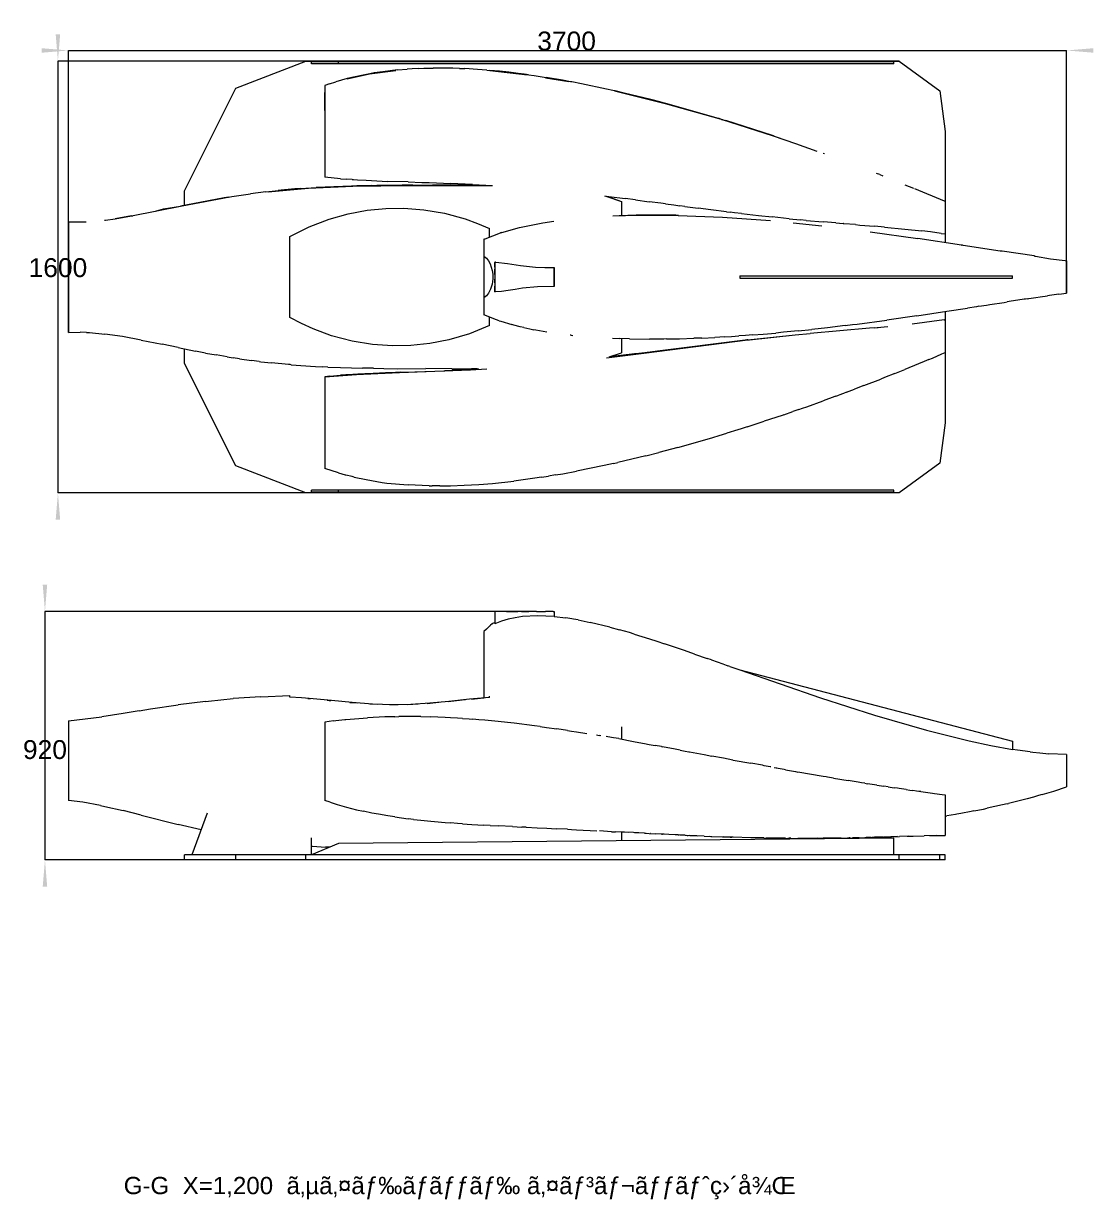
# Model space of a CAD drawing. Header units: millimetres. Extents: x 19 to 345, y 54 to 272.
# Drawn here: x 19.1 to 217.5, y 54 to 272 of the extents above; entities that cross this region are included whole.
import ezdxf
from ezdxf.enums import TextEntityAlignment as Align

# ---------------------------------------------------------------- set-up
doc = ezdxf.new("R2010")
doc.units = ezdxf.units.MM
doc.layers.get('0').update_dxf_attribs({"linetype": 'CONTINUOUS'})
for name, color, linetype in [('DimExtent061', 7, 'CONTINUOUS'), ('DimExtent062', 7, 'CONTINUOUS'), ('DimExtent063', 7, 'CONTINUOUS'), ('S06_Bodywork_Side', 7, 'CONTINUOUS'), ('S06_Bodywork_Tab', 7, 'CONTINUOUS'), ('S06_Bodywork_Top', 7, 'CONTINUOUS')]:
    doc.layers.add(name, color=color, linetype=linetype)
doc.styles.get("Standard").update_dxf_attribs({"font": 'arial.ttf'})
doc.dimstyles.get("Standard").update_dxf_attribs({"dimscale": 0, "dimtxt": 2.5, "dimasz": 2.5, "dimexe": 1.25, "dimexo": 0.625, "dimtad": 1, "dimtxsty": 'STANDARD', "dimcen": 2.5, "dimazin": 3, "dimtfac": 1, "dimtmove": 0, "dimatfit": 3})

# ---------------------------------------------------------------- blocks, each defined once
blk = doc.blocks.new('*DimExtent061')
at = {"color": 0}
for points in [[(22.5, 267.421), (22.5, 266.587), (27.5, 267.004)], [(217.5, 267.421), (217.5, 266.587), (212.5, 267.004)]]:
    blk.add_solid(points, dxfattribs=at)
at = {"layer": 'DimExtent061'}
for p, q in [((27.5, 214.755), (27.5, 267.004)), ((27.5, 267.004), (212.5, 267.004)), ((212.5, 222.04), (212.5, 267.004))]:
    blk.add_line(p, q, dxfattribs=at)
blk.add_text('3700', height=3.5, dxfattribs=at).set_placement((119.816, 267.004), align=Align.CENTER)
blk = doc.blocks.new('*DimExtent062')
at = {"color": 0}
for points in [[(25.0963, 270), (25.9296, 270), (25.513, 265)], [(25.0963, 180), (25.9296, 180), (25.513, 185)]]:
    blk.add_solid(points, dxfattribs=at)
at = {"layer": 'DimExtent062'}
for p, q in [((181.5, 265), (25.513, 265)), ((25.513, 265), (25.513, 185)), ((181.5, 185), (25.513, 185))]:
    blk.add_line(p, q, dxfattribs=at)
blk.add_text('1600', height=3.5, dxfattribs=at).set_placement((25.513, 225), align=Align.CENTER)
blk = doc.blocks.new('*DimExtent063')
at = {"color": 0}
for points in [[(22.6908, 168), (23.5241, 168), (23.1074, 163)], [(22.6908, 112), (23.5241, 112), (23.1074, 117)]]:
    blk.add_solid(points, dxfattribs=at)
at = {"layer": 'DimExtent063'}
for p, q in [((114.219, 163), (23.1074, 163)), ((23.1074, 163), (23.1074, 117)), ((190, 117), (23.1074, 117))]:
    blk.add_line(p, q, dxfattribs=at)
blk.add_text('920', height=3.5, dxfattribs=at).set_placement((23.1074, 135.663), align=Align.CENTER)

msp = doc.modelspace()

# ---------------------------------------------------------------- linework, layer by layer
at = {"layer": 'S06_Bodywork_Side'}
for p, q in [((106.5, 163), (106.5, 162.991)), ((106.839, 162.999), (106.5, 163)), ((106.5, 162.991), (106.5, 162.905)), ((106.5, 162.905), (106.5, 162.689)), ((106.5, 162.689), (106.5, 162.42)), ((106.5, 162.42), (106.5, 162.123)), ((106.5, 162.123), (106.5, 161.806)), ((106.5, 161.806), (106.5, 161.457)), ((106.5, 161.457), (106.5, 161.088)), ((108.42, 163), (106.839, 162.999)), ((108.991, 161.571), (107.722, 161.186)), ((108.534, 162.999), (108.42, 163)), ((108.663, 162.999), (108.534, 162.999)), ((108.663, 162.999), (109.554, 163)), ((110.3, 161.864), (108.991, 161.571)), ((109.554, 163), (110.753, 163)), ((111.644, 162.065), (110.3, 161.864)), ((111.449, 163), (110.753, 163)), ((111.449, 163), (112.799, 163)), ((114.407, 162.212), (111.644, 162.065)), ((114.219, 163), (112.799, 163)), ((114.219, 163), (115.091, 163)), ((117.5, 162.057), (114.407, 162.212)), ((115.091, 163), (115.894, 163)), ((117.323, 163), (115.894, 163)), ((117.323, 163), (117.5, 163)), ((117.5, 163), (117.5, 162.987)), ((117.5, 162.987), (117.5, 162.902)), ((117.5, 162.902), (117.5, 162.746)), ((117.5, 162.746), (117.5, 162.53)), ((117.5, 162.53), (117.5, 162.308)), ((117.5, 162.308), (117.5, 162.057)), ((117.5, 162.094), (119.702, 161.828)), ((120.816, 161.654), (119.702, 161.828)), ((121.115, 161.604), (120.816, 161.654)), ((121.937, 161.457), (121.115, 161.604)), ((121.937, 161.457), (124.197, 160.997)), ((104.981, 159.73), (104.5, 159.274)), ((104.5, 159.274), (104.5, 158.618)), ((104.98, 159.728), (105.168, 159.918)), ((105.36, 160.113), (104.981, 159.73)), ((105.73, 160.485), (105.36, 160.113)), ((105.368, 160.12), (105.641, 160.399)), ((105.641, 160.399), (105.685, 160.441)), ((106.002, 160.724), (105.73, 160.485)), ((105.766, 160.518), (105.86, 160.606)), ((105.86, 160.606), (105.982, 160.707)), ((106.13, 160.814), (106.002, 160.724)), ((106.011, 160.731), (106.02, 160.738)), ((106.02, 160.738), (106.114, 160.804)), ((106.114, 160.804), (106.128, 160.812)), ((106.138, 160.818), (106.13, 160.814)), ((106.138, 160.818), (106.5, 160.967)), ((107.722, 161.186), (106.5, 160.714)), ((106.5, 161.088), (106.5, 160.714)), ((127.822, 160.114), (124.197, 160.997)), ((127.822, 160.114), (129.648, 159.615)), ((131.481, 159.085), (129.648, 159.615)), ((104.5, 158.618), (104.5, 157.762)), ((104.5, 157.762), (104.5, 156.759)), ((132.323, 158.833), (131.481, 159.085)), ((132.323, 158.833), (135.159, 157.949)), ((135.159, 157.949), (136.557, 157.497)), ((136.557, 157.497), (137.956, 157.035)), ((140.754, 156.091), (137.956, 157.035)), ((104.5, 156.759), (104.5, 155.669)), ((104.5, 155.669), (104.5, 154.149)), ((141.685, 155.773), (140.754, 156.091)), ((143.551, 155.126), (141.685, 155.773)), ((143.551, 155.126), (145.883, 154.311)), ((104.5, 154.149), (104.5, 151.828)), ((146.667, 154.035), (145.883, 154.311)), ((146.667, 154.035), (147.74, 153.657)), ((147.74, 153.657), (148.756, 153.299)), ((148.756, 153.299), (149.731, 152.954)), ((150.063, 152.837), (149.731, 152.954)), ((150.063, 152.837), (151.919, 152.182)), ((104.5, 151.828), (104.5, 149.347)), ((151.919, 152.182), (202.5, 139)), ((151.919, 152.182), (166.879, 147.027)), ((104.5, 149.347), (104.5, 147.611)), ((52.896, 146.35), (47.78, 145.702)), ((52.896, 146.35), (53.398, 146.407)), ((53.398, 146.407), (58.014, 146.852)), ((63.155, 147.202), (58.014, 146.852)), ((63.155, 147.202), (68.5, 147.418)), ((68.5, 147.36), (68.5, 147.418)), ((68.5, 147.108), (68.5, 147.36)), ((70.639, 146.983), (68.5, 147.108)), ((72.836, 146.811), (70.639, 146.983)), ((71.826, 146.89), (72.074, 146.874)), ((72.074, 146.874), (72.324, 146.851)), ((76.25, 146.489), (72.836, 146.811)), ((75.407, 146.569), (75.795, 146.533)), ((75.795, 146.533), (76.137, 146.5)), ((80.085, 146.122), (76.25, 146.489)), ((79.61, 146.167), (81.01, 146.054)), ((83.851, 145.844), (80.085, 146.122)), ((93.991, 145.984), (96.108, 146.17)), ((97.984, 146.348), (94.439, 146.012)), ((97.877, 146.338), (101.014, 146.667)), ((101.803, 146.749), (97.984, 146.348)), ((101.014, 146.667), (101.096, 146.675)), ((105.5, 147.086), (101.803, 146.749)), ((102.191, 146.785), (103.281, 146.894)), ((103.281, 146.894), (104.5, 146.999)), ((104.5, 147.611), (104.5, 146.995)), ((105.5, 147.086), (105.5, 147.301)), ((166.879, 147.027), (176.927, 143.816)), ((37.578, 144.115), (33.678, 143.507)), ((40.595, 144.604), (37.578, 144.115)), ((40.595, 144.604), (42.671, 144.936)), ((42.671, 144.936), (47.78, 145.702)), ((83.321, 145.883), (84.844, 145.813)), ((87.565, 145.727), (83.851, 145.844)), ((86.969, 145.746), (88.59, 145.746)), ((90.95, 145.79), (87.565, 145.727)), ((90.304, 145.778), (92.328, 145.878)), ((94.439, 146.012), (90.95, 145.79)), ((27.5, 142.75), (33.678, 143.507)), ((27.5, 142.75), (27.5, 142.693)), ((27.5, 142.693), (27.5, 142.455)), ((27.5, 142.455), (27.5, 141.973)), ((27.5, 141.973), (27.5, 141.638)), ((76.579, 142.717), (75, 142.503)), ((75, 142.503), (75, 142.433)), ((75, 142.433), (75, 142.175)), ((75, 142.175), (75, 141.765)), ((75, 141.765), (75, 141.438)), ((76.579, 142.717), (77.035, 142.775)), ((77.035, 142.775), (78.723, 142.964)), ((78.723, 142.964), (78.899, 142.982)), ((78.899, 142.982), (82.924, 143.312)), ((86.133, 143.464), (82.924, 143.312)), ((86.561, 143.477), (86.133, 143.464)), ((87.947, 143.512), (86.561, 143.477)), ((87.947, 143.512), (88.699, 143.525)), ((91.766, 143.528), (88.699, 143.525)), ((92.505, 143.518), (91.766, 143.528)), ((92.789, 143.514), (92.505, 143.518)), ((92.789, 143.514), (94.599, 143.467)), ((97.291, 143.362), (94.599, 143.467)), ((98.265, 143.312), (97.291, 143.362)), ((99.583, 143.236), (98.265, 143.312)), ((100.519, 143.178), (99.583, 143.236)), ((100.519, 143.178), (101.748, 143.091)), ((101.748, 143.091), (102.429, 143.038)), ((103.533, 142.95), (102.429, 143.038)), ((104.658, 142.853), (103.533, 142.95)), ((105.87, 142.738), (104.658, 142.853)), ((106.503, 142.677), (105.87, 142.738)), ((109.468, 142.364), (106.503, 142.677)), ((110.068, 142.296), (109.468, 142.364)), ((113.856, 141.826), (110.068, 142.296)), ((114.903, 141.687), (113.856, 141.826)), ((176.927, 143.816), (186.537, 141.031)), ((27.5, 141.638), (27.5, 141.237)), ((27.5, 141.237), (27.5, 140.468)), ((27.5, 140.468), (27.5, 139.59)), ((27.5, 139.59), (27.5, 138.601)), ((75, 141.438), (75, 140.927)), ((75, 140.927), (75, 140.362)), ((75, 140.362), (75, 139.745)), ((75, 139.745), (75, 138.886)), ((114.903, 141.687), (116.077, 141.527)), ((116.077, 141.527), (118.012, 141.25)), ((119.993, 140.955), (118.012, 141.25)), ((119.993, 140.955), (120.735, 140.84)), ((120.735, 140.84), (121.646, 140.698)), ((121.646, 140.698), (123.597, 140.381)), ((125.376, 140.131), (125.831, 140.019)), ((126.193, 139.982), (125.831, 140.019)), ((128.156, 139.648), (127.139, 139.81)), ((128.523, 139.575), (128.156, 139.648)), ((129.476, 139.436), (128.523, 139.575)), ((130, 141.639), (130, 141.151)), ((130, 141.151), (130, 139.981)), ((130, 139.981), (130, 139.335)), ((186.537, 141.031), (194.438, 139.045)), ((27.5, 138.601), (27.5, 137.559)), ((27.5, 137.559), (27.5, 136.241)), ((75, 138.886), (75, 137.563)), ((75, 137.563), (75, 135.605)), ((129.476, 139.436), (132.251, 138.9)), ((132.251, 138.9), (133.235, 138.722)), ((133.235, 138.722), (134.262, 138.535)), ((134.262, 138.535), (135.146, 138.373)), ((135.146, 138.373), (136.218, 138.176)), ((137.423, 137.953), (136.218, 138.176)), ((137.423, 137.953), (137.572, 137.925)), ((139.917, 137.487), (137.572, 137.925)), ((140.874, 137.307), (139.917, 137.487)), ((194.438, 139.045), (198.456, 138.183)), ((198.456, 138.183), (202.5, 137.451)), ((202.5, 139), (202.5, 137.451)), ((203.428, 137.306), (202.5, 137.451)), ((27.5, 136.241), (27.5, 134.022)), ((75, 135.605), (75, 131.953)), ((140.874, 137.307), (141.787, 137.135)), ((141.787, 137.135), (142.473, 137.005)), ((142.473, 137.005), (142.613, 136.979)), ((142.613, 136.979), (145.296, 136.471)), ((145.296, 136.471), (146.734, 136.199)), ((148.883, 135.793), (146.734, 136.199)), ((150.624, 135.446), (148.883, 135.793)), ((150.624, 135.446), (150.721, 135.447)), ((150.721, 135.447), (153.96, 134.864)), ((205.767, 136.984), (203.428, 137.306)), ((205.767, 136.984), (206.257, 136.926)), ((206.257, 136.926), (207.546, 136.787)), ((207.546, 136.787), (209.21, 136.644)), ((212.5, 136.5), (209.21, 136.644)), ((212.5, 136.5), (212.5, 136.445)), ((212.5, 136.445), (212.5, 136.253)), ((212.5, 136.253), (212.5, 135.97)), ((212.5, 135.97), (212.5, 135.619)), ((212.5, 135.619), (212.5, 135.193)), ((212.5, 135.193), (212.5, 134.716)), ((27.5, 134.022), (27.5, 132.444)), ((153.96, 134.864), (153.98, 134.883)), ((156.131, 134.506), (153.98, 134.883)), ((156.447, 134.426), (156.131, 134.506)), ((157.559, 134.214), (156.447, 134.426)), ((157.694, 134.191), (157.559, 134.214)), ((158.658, 133.978), (158.276, 134.047)), ((158.789, 133.954), (158.658, 133.978)), ((159.047, 133.907), (158.789, 133.954)), ((160.137, 133.71), (159.047, 133.907)), ((160.407, 133.662), (160.137, 133.71)), ((160.407, 133.662), (162.228, 133.337)), ((162.228, 133.337), (162.708, 133.252)), ((167.367, 132.443), (162.708, 133.252)), ((212.5, 134.716), (212.5, 134.211)), ((212.5, 134.211), (212.5, 132.752)), ((27.5, 132.444), (27.5, 131.588)), ((27.5, 131.588), (27.5, 130.633)), ((75, 131.953), (75, 130.92)), ((75, 130.92), (75, 130.177)), ((167.927, 132.348), (167.367, 132.443)), ((168.216, 132.299), (167.927, 132.348)), ((169.3, 132.116), (168.216, 132.299)), ((169.3, 132.116), (172.021, 131.667)), ((173.899, 131.364), (172.021, 131.667)), ((174.469, 131.273), (173.899, 131.364)), ((175.113, 131.171), (174.469, 131.273)), ((175.113, 131.171), (175.633, 131.089)), ((177.318, 130.827), (175.633, 131.089)), ((177.318, 130.827), (178.611, 130.629)), ((212.5, 132.752), (212.5, 132.079)), ((212.5, 132.079), (212.5, 131.58)), ((212.5, 131.58), (212.5, 131.195)), ((212.5, 131.195), (212.5, 130.893)), ((212.5, 130.893), (212.5, 130.682)), ((27.5, 130.633), (27.5, 129.879)), ((27.5, 129.879), (27.5, 129.279)), ((27.5, 129.279), (27.5, 128.829)), ((27.5, 128.829), (27.5, 128.422)), ((75, 130.177), (75, 129.664)), ((75, 129.664), (75, 129.131)), ((75, 129.131), (75, 128.749)), ((75, 128.749), (75, 128.474)), ((179.406, 130.508), (178.611, 130.629)), ((179.406, 130.508), (180.517, 130.34)), ((181.143, 130.248), (180.517, 130.34)), ((181.479, 130.199), (181.143, 130.248)), ((182.76, 130.011), (181.479, 130.199)), ((182.76, 130.011), (183.442, 129.913)), ((183.442, 129.913), (183.99, 129.834)), ((184.699, 129.733), (183.99, 129.834)), ((185.135, 129.67), (184.699, 129.733)), ((185.476, 129.622), (185.135, 129.67)), ((185.476, 129.622), (187.65, 129.32)), ((187.65, 129.32), (188.049, 129.265)), ((188.049, 129.265), (189.424, 129.078)), ((189.424, 129.078), (190, 129)), ((190, 129), (190, 128.979)), ((190, 128.979), (190, 128.851)), ((190, 128.851), (190, 128.596)), ((206.393, 128.621), (205.214, 128.299)), ((207.291, 128.875), (206.393, 128.621)), ((208.002, 129.082), (207.291, 128.875)), ((208.002, 129.082), (210.14, 129.731)), ((210.14, 129.731), (212.5, 130.5)), ((212.5, 130.682), (212.5, 130.557)), ((212.5, 130.557), (212.5, 130.5)), ((27.5, 128.422), (27.5, 128.108)), ((27.5, 128.108), (27.5, 128)), ((30.143, 127.649), (27.5, 128)), ((33.412, 127.045), (30.143, 127.649)), ((33.412, 127.045), (34.198, 126.879)), ((34.198, 126.879), (37.578, 126.1)), ((75, 128.474), (75, 128.239)), ((75, 128.239), (75, 128.083)), ((75, 128.083), (75, 128.007)), ((75, 128.007), (75, 127.998)), ((75.984, 127.659), (75, 127.998)), ((75.984, 127.659), (77.265, 127.246)), ((77.265, 127.246), (79.034, 126.739)), ((79.034, 126.739), (80.896, 126.262)), ((190, 128.596), (190, 128.258)), ((190, 128.258), (190, 127.838)), ((190, 127.838), (190, 127.363)), ((190, 127.363), (190, 126.855)), ((190, 126.855), (190, 126.15)), ((197.095, 126.379), (197.781, 126.522)), ((200.604, 127.147), (197.781, 126.522)), ((201.508, 127.36), (200.604, 127.147)), ((201.508, 127.36), (201.723, 127.411)), ((205.214, 128.299), (201.723, 127.411)), ((40.971, 125.254), (37.578, 126.1)), ((40.971, 125.254), (47.78, 123.533)), ((53.173, 125.613), (50.332, 117.9)), ((80.896, 126.262), (82.191, 125.966)), ((83.738, 125.646), (82.191, 125.966)), ((84.953, 125.421), (83.738, 125.646)), ((86.673, 125.126), (84.953, 125.421)), ((87.963, 124.93), (86.673, 125.126)), ((87.963, 124.93), (90.421, 124.599)), ((91.46, 124.473), (90.421, 124.599)), ((91.46, 124.473), (92.776, 124.324)), ((92.776, 124.324), (94.619, 124.142)), ((190, 126.15), (190, 124.864)), ((190, 125.079), (190.316, 125.129)), ((190, 124.864), (190, 123.874)), ((191.933, 125.401), (190.316, 125.129)), ((192.166, 125.442), (191.933, 125.401)), ((192.932, 125.577), (192.166, 125.442)), ((194.835, 125.931), (192.932, 125.577)), ((195.342, 126.027), (194.835, 125.931)), ((195.342, 126.027), (197.095, 126.379)), ((52.042, 122.542), (47.78, 123.533)), ((94.619, 124.142), (95.348, 124.073)), ((95.348, 124.073), (97.29, 123.908)), ((97.29, 123.908), (98.265, 123.832)), ((99.582, 123.734), (98.265, 123.832)), ((100.533, 123.665), (99.582, 123.734)), ((100.533, 123.665), (102.247, 123.554)), ((102.247, 123.554), (104.504, 123.417)), ((105.63, 123.352), (104.504, 123.417)), ((105.63, 123.352), (107.123, 123.273)), ((109.761, 123.134), (107.123, 123.273)), ((109.761, 123.134), (111.53, 123.046)), ((112.311, 123.008), (111.53, 123.046)), ((112.311, 123.008), (114.39, 122.906)), ((114.39, 122.906), (116.177, 122.821)), ((116.177, 122.821), (117.911, 122.735)), ((120.009, 122.633), (117.911, 122.735)), ((120.009, 122.633), (120.735, 122.598)), ((120.735, 122.598), (121.646, 122.553)), ((121.646, 122.553), (125.447, 122.361)), ((128.15, 122.19), (125.915, 122.336)), ((128.15, 122.19), (128.873, 122.185)), ((132.25, 122.01), (128.873, 122.185)), ((130, 122.126), (130, 122.033)), ((131.337, 122.057), (130, 122.126)), ((190, 123.874), (190, 123.037)), ((190, 123.037), (190, 122.472)), ((190, 122.472), (190, 122.037)), ((72.5, 117.9), (72.5, 121.068)), ((77.5, 120), (72.5, 117.9)), ((180.5, 121), (77.5, 120)), ((130, 122.033), (130, 121.486)), ((130, 121.486), (130, 120.949)), ((130, 120.949), (130, 120.51)), ((133.234, 121.959), (132.25, 122.01)), ((134.271, 121.905), (132.413, 122.001)), ((134.262, 121.906), (133.234, 121.959)), ((134.262, 121.906), (135.146, 121.86)), ((134.271, 121.905), (134.57, 121.89)), ((135.146, 121.86), (136.218, 121.806)), ((135.313, 121.852), (135.305, 121.852)), ((135.358, 121.849), (135.313, 121.852)), ((137.423, 121.758), (136.218, 121.806)), ((137.571, 121.737), (136.248, 121.804)), ((137.423, 121.758), (137.572, 121.737)), ((139.917, 121.622), (137.572, 121.737)), ((137.701, 121.731), (137.689, 121.731)), ((137.909, 121.721), (137.701, 121.731)), ((140.874, 121.576), (139.917, 121.622)), ((140.092, 121.613), (140.024, 121.617)), ((140.529, 121.592), (140.092, 121.613)), ((140.529, 121.592), (140.697, 121.584)), ((141.787, 121.533), (140.874, 121.576)), ((141.787, 121.533), (142.613, 121.495)), ((142.017, 121.522), (142.176, 121.515)), ((142.176, 121.515), (142.357, 121.506)), ((145.296, 121.377), (142.613, 121.495)), ((142.739, 121.489), (143.395, 121.459)), ((143.395, 121.459), (144.082, 121.43)), ((145.296, 121.377), (146.733, 121.318)), ((146.262, 121.337), (146.539, 121.326)), ((146.539, 121.326), (148.709, 121.242)), ((146.733, 121.318), (148.883, 121.236)), ((148.709, 121.242), (150.147, 121.192)), ((150.628, 121.176), (148.883, 121.236)), ((150.147, 121.192), (150.531, 121.179)), ((150.721, 121.173), (150.628, 121.176)), ((153.954, 121.046), (150.721, 121.173)), ((156.096, 121.03), (153.954, 121.046)), ((156.409, 121.024), (156.096, 121.03)), ((156.409, 121.024), (156.63, 121.019)), ((156.63, 121.019), (156.838, 121.016)), ((157.018, 121.012), (156.838, 121.016)), ((157.246, 121.008), (157.018, 121.012)), ((157.391, 121.006), (157.246, 121.008)), ((157.497, 121.004), (157.391, 121.006)), ((159.045, 120.981), (157.497, 121.004)), ((157.755, 121), (157.923, 120.997)), ((157.923, 120.997), (158.137, 120.995)), ((159.349, 120.977), (159.045, 120.981)), ((160.137, 120.969), (159.349, 120.977)), ((160.407, 120.966), (160.137, 120.969)), ((160.407, 120.966), (162.253, 120.954)), ((160.824, 120.964), (161.074, 120.961)), ((161.392, 120.96), (161.074, 120.961)), ((162.253, 120.954), (162.708, 120.952)), ((167.367, 120.967), (162.708, 120.952)), ((164.251, 120.951), (163.248, 120.954)), ((166.405, 120.96), (164.251, 120.951)), ((166.405, 120.96), (167.375, 120.967)), ((167.928, 120.973), (167.367, 120.967)), ((167.375, 120.967), (167.721, 120.971)), ((168.217, 120.976), (167.928, 120.973)), ((167.948, 120.973), (167.988, 120.973)), ((168.019, 120.974), (167.988, 120.973)), ((170.7, 121.012), (168.217, 120.976)), ((169.103, 120.987), (168.33, 120.978)), ((169.458, 120.992), (169.103, 120.987)), ((169.458, 120.992), (170.046, 121.002)), ((170.7, 121.012), (171.121, 121.019)), ((171.121, 121.019), (172.808, 121.052)), ((171.893, 121.034), (172.176, 121.039)), ((172.387, 121.044), (172.176, 121.039)), ((173.688, 121.072), (172.808, 121.052)), ((174.042, 121.08), (173.688, 121.072)), ((174.042, 121.08), (175.101, 121.106)), ((175.101, 121.106), (176.485, 121.143)), ((175.226, 121.11), (175.348, 121.113)), ((176.07, 121.132), (175.348, 121.113)), ((176.273, 121.137), (176.07, 121.132)), ((176.903, 121.154), (176.485, 121.143)), ((177.818, 121.18), (176.903, 121.154)), ((178.55, 121.202), (177.818, 121.18)), ((178.136, 121.19), (178.081, 121.188)), ((178.136, 121.19), (178.697, 121.206)), ((178.55, 121.202), (181.516, 121.291)), ((181.136, 121.279), (178.697, 121.206)), ((180.5, 117.9), (180.5, 121)), ((181.16, 121.28), (181.136, 121.279)), ((183.158, 121.34), (181.516, 121.291)), ((182.97, 121.334), (183.529, 121.351)), ((183.158, 121.34), (184.084, 121.367)), ((184.084, 121.367), (186.134, 121.422)), ((188.388, 121.473), (186.134, 121.422)), ((187.147, 121.445), (189.659, 121.495)), ((188.388, 121.473), (189.638, 121.495)), ((189.638, 121.495), (190, 121.5)), ((190, 122.037), (190, 121.751)), ((190, 121.751), (190, 121.577)), ((190, 121.577), (190, 121.507)), ((190, 121.507), (190, 121.5)), ((190, 121.5), (190, 121.5)), ((49, 117), (49, 117.9)), ((58.5, 117.9), (49, 117.9)), ((58.5, 117), (58.5, 117.9)), ((71.5, 117.9), (58.5, 117.9)), ((71.5, 117.9), (58.5, 117.9)), ((71.5, 117), (71.5, 117.9)), ((181.5, 117.9), (71.5, 117.9)), ((72.5, 119.503), (72.7, 119.485)), ((72.7, 119.485), (75.099, 119.334)), ((75.83, 119.299), (75.099, 119.334)), ((181.5, 117), (181.5, 117.9)), ((189, 117.9), (181.5, 117.9)), ((189, 117), (189, 117.9)), ((190, 117.9), (189, 117.9)), ((190, 117), (190, 117.9)), ((58.5, 117), (49, 117)), ((71.5, 117), (58.5, 117)), ((181.5, 117), (71.5, 117)), ((189, 117), (181.5, 117)), ((190, 117), (189, 117))]:
    msp.add_line(p, q, dxfattribs=at)
at = {"layer": 'S06_Bodywork_Top'}
for p, q in [((58.5, 260), (71.5, 265)), ((71.5, 265), (181.5, 265)), ((77.5, 264.9), (72.5, 264.9)), ((72.5, 264.5), (72.5, 264.9)), ((77.5, 264.5), (72.5, 264.5)), ((180.5, 264.9), (77.5, 264.9)), ((77.5, 264.5), (77.5, 264.9)), ((180.5, 264.5), (77.5, 264.5)), ((180.5, 264.5), (180.5, 264.9)), ((181.5, 265), (189, 259.5)), ((79.122, 261.782), (77.053, 261.204)), ((79.115, 261.758), (83.298, 262.647)), ((80.334, 262.079), (79.122, 261.782)), ((82.383, 262.517), (80.334, 262.079)), ((83.004, 262.634), (82.383, 262.517)), ((84.115, 262.828), (83.004, 262.634)), ((83.298, 262.647), (88.144, 263.318)), ((85.718, 263.071), (84.115, 262.828)), ((87.555, 263.297), (85.718, 263.071)), ((88.01, 263.346), (87.555, 263.297)), ((88.471, 263.392), (88.01, 263.346)), ((88.471, 263.392), (90.268, 263.544)), ((91.202, 263.605), (90.268, 263.544)), ((92.425, 263.668), (91.202, 263.605)), ((92.425, 263.668), (93.365, 263.703)), ((93.365, 263.703), (95.084, 263.743)), ((96.999, 263.746), (95.084, 263.743)), ((98.701, 263.716), (96.999, 263.746)), ((99.937, 263.676), (98.701, 263.716)), ((99.937, 263.676), (100.926, 263.634)), ((103.299, 263.495), (100.926, 263.634)), ((105.038, 263.362), (103.299, 263.495)), ((105.038, 263.362), (105.561, 263.318)), ((107.359, 263.147), (105.561, 263.318)), ((105.59, 263.284), (112.559, 262.492)), ((109.09, 262.959), (107.359, 263.147)), ((110.844, 262.746), (109.09, 262.959)), ((111.965, 262.599), (110.844, 262.746)), ((112.4, 262.539), (111.965, 262.599)), ((112.735, 262.493), (112.4, 262.539)), ((112.735, 262.493), (113.794, 262.34)), ((113.794, 262.34), (116.06, 261.991)), ((115.914, 261.949), (120.218, 261.252)), ((119.031, 261.486), (116.06, 261.991)), ((49, 241), (58.5, 260)), ((75.845, 260.822), (75, 260.534)), ((75, 260.534), (75, 260.5)), ((75, 260.5), (75, 260.465)), ((75, 260.465), (75, 260.317)), ((75, 260.317), (75, 260.023)), ((75, 260.023), (75, 259.64)), ((75, 259.64), (75, 259.252)), ((75.845, 260.822), (77.053, 261.204)), ((120.51, 261.217), (119.031, 261.486)), ((120.777, 261.167), (120.51, 261.217)), ((122.611, 260.814), (120.777, 261.167)), ((127.231, 259.849), (122.611, 260.814)), ((128.417, 259.585), (127.231, 259.849)), ((128.813, 259.496), (128.417, 259.585)), ((128.682, 259.513), (138.103, 257.2)), ((130.512, 259.105), (128.813, 259.496)), ((189, 259.5), (190, 252)), ((74.956, 259.203), (75, 252.46)), ((74.956, 259.203), (75, 259.2)), ((75, 259.252), (75, 258.616)), ((75, 258.616), (75, 257.976)), ((75, 257.976), (75, 257.078)), ((135.457, 257.894), (130.512, 259.105)), ((137.09, 257.472), (135.457, 257.894)), ((137.716, 257.308), (137.09, 257.472)), ((137.997, 257.234), (137.716, 257.308)), ((138.209, 257.177), (137.997, 257.234)), ((75, 257.078), (75, 255.927)), ((75, 255.927), (75, 254.323)), ((138.103, 257.2), (148.47, 254.26)), ((138.452, 257.112), (138.209, 257.177)), ((139.071, 256.947), (138.452, 257.112)), ((148.009, 254.4), (139.071, 256.947)), ((75, 254.323), (75, 248.1)), ((148.102, 254.373), (148.009, 254.4)), ((148.435, 254.272), (148.102, 254.373)), ((148.555, 254.236), (148.435, 254.272)), ((148.47, 254.26), (158.116, 251.191)), ((148.555, 254.236), (148.746, 254.178)), ((148.746, 254.178), (148.772, 254.17)), ((148.772, 254.17), (149.347, 253.995)), ((157.966, 251.242), (149.347, 253.995)), ((158.115, 251.192), (157.966, 251.242)), ((158.146, 251.181), (158.115, 251.192)), ((158.116, 251.191), (162.244, 249.785)), ((158.146, 251.181), (158.656, 251.011)), ((158.656, 251.011), (162.244, 249.785)), ((190, 252), (190, 231.378)), ((162.244, 249.785), (166.232, 248.368)), ((75, 248.1), (75, 246.384)), ((75, 246.384), (75, 245.327)), ((167.385, 247.958), (167.606, 247.88)), ((75, 245.327), (75, 244.842)), ((75, 244.842), (75, 244.351)), ((75, 244.351), (75, 244.014)), ((177.879, 243.985), (177.264, 244.226)), ((75, 244.014), (75, 243.787)), ((75, 243.787), (75, 243.614)), ((75, 243.614), (75, 243.513)), ((75, 243.513), (75, 243.498)), ((77.919, 243.24), (75, 243.498)), ((77.919, 243.24), (78.992, 243.161)), ((80.061, 243.092), (78.992, 243.161)), ((80.061, 243.092), (80.298, 243.077)), ((80.298, 243.077), (81.045, 243.036)), ((81.045, 243.036), (82.645, 242.953)), ((82.645, 242.953), (85.647, 242.761)), ((85.953, 241.979), (84.632, 241.962)), ((85.647, 242.761), (86.524, 242.708)), ((89.331, 242.008), (85.953, 241.979)), ((90.429, 242.644), (86.524, 242.708)), ((90.431, 242.014), (89.331, 242.008)), ((90.43, 242.645), (90.429, 242.644)), ((90.43, 242.645), (92.973, 242.56)), ((91.332, 242.02), (90.431, 242.014)), ((91.332, 242.02), (94.959, 242.044)), ((92.973, 242.56), (94.331, 242.513)), ((94.331, 242.513), (95.696, 242.463)), ((100.124, 242.062), (94.959, 242.044)), ((95.696, 242.463), (98.269, 242.361)), ((102.352, 242.17), (98.269, 242.361)), ((100.897, 242.064), (100.124, 242.062)), ((103.117, 242.065), (100.897, 242.064)), ((102.352, 242.17), (106.079, 241.959)), ((103.117, 242.065), (104.32, 242.059)), ((177.879, 243.985), (178.416, 243.772)), ((182.495, 242.123), (184.125, 241.465)), ((48.542, 238.206), (57.376, 239.843)), ((49, 238.308), (49, 241)), ((57.204, 239.829), (56.35, 239.69)), ((57.204, 239.829), (57.762, 239.937)), ((57.762, 239.937), (61.24, 240.456)), ((64.085, 240.802), (61.24, 240.456)), ((64.085, 240.802), (66.362, 241.058)), ((64.468, 240.815), (71.985, 241.468)), ((66.879, 241.104), (66.362, 241.058)), ((69.451, 241.331), (66.879, 241.104)), ((70.551, 241.416), (69.451, 241.331)), ((70.551, 241.416), (73.403, 241.601)), ((71.985, 241.468), (80.188, 241.82)), ((79.968, 241.866), (73.403, 241.601)), ((80.942, 241.892), (79.968, 241.866)), ((80.188, 241.82), (90.588, 241.961)), ((83.257, 241.939), (80.942, 241.892)), ((83.427, 241.942), (83.257, 241.939)), ((83.567, 241.945), (83.427, 241.942)), ((83.567, 241.945), (84.632, 241.962)), ((90.588, 241.961), (106.024, 241.962)), ((126.849, 240.04), (127.286, 239.931)), ((127.14, 239.986), (127.658, 239.924)), ((127.286, 239.96), (127.229, 239.976)), ((127.778, 239.81), (127.286, 239.96)), ((127.286, 239.931), (130, 239)), ((127.658, 239.924), (130.648, 239.551)), ((127.778, 239.81), (130, 239)), ((189.865, 239.058), (184.359, 241.37)), ((39.172, 236.325), (48.542, 238.206)), ((43.588, 237.212), (45.077, 237.629)), ((45.077, 237.629), (48.251, 238.161)), ((49.248, 238.357), (48.251, 238.161)), ((56.35, 239.69), (49.248, 238.357)), ((82.828, 237.382), (86.291, 237.722)), ((86.291, 237.722), (89.662, 237.764)), ((89.662, 237.764), (93.379, 237.48)), ((130, 239), (130, 238.884)), ((130, 238.884), (130, 238.607)), ((130, 238.607), (130, 238.001)), ((130, 238.001), (130, 237.176)), ((132.598, 239.3), (130.648, 239.551)), ((132.598, 239.3), (135.119, 238.972)), ((137.264, 238.689), (135.119, 238.972)), ((138.166, 238.571), (137.264, 238.689)), ((138.166, 238.571), (139.721, 238.365)), ((139.721, 238.365), (140.832, 238.219)), ((141.712, 238.103), (140.832, 238.219)), ((141.712, 238.103), (144.227, 237.775)), ((146.539, 237.479), (144.227, 237.775)), ((189.865, 239.058), (190, 239)), ((190, 239), (190, 238.941)), ((190, 238.941), (190, 238.68)), ((190, 238.68), (190, 238.355)), ((190, 238.355), (190, 237.931)), ((190, 237.931), (190, 237.441)), ((34.116, 235.551), (34.299, 235.567)), ((34.302, 235.567), (36.134, 235.817)), ((36.134, 235.817), (39.172, 236.325)), ((39.143, 236.321), (36.134, 235.817)), ((39.143, 236.321), (39.403, 236.372)), ((72.074, 234.29), (75.795, 235.727)), ((75.795, 235.727), (79.293, 236.717)), ((79.293, 236.717), (82.828, 237.382)), ((93.379, 237.48), (97.166, 236.827)), ((97.166, 236.827), (101.014, 235.77)), ((101.014, 235.77), (103.281, 234.952)), ((128.403, 236.324), (133.064, 236.484)), ((132.704, 236.481), (129.58, 236.37)), ((130, 237.176), (130, 236.385)), ((130, 236.38), (130, 236.379)), ((133.193, 236.488), (132.704, 236.481)), ((133.064, 236.484), (140.509, 236.44)), ((133.335, 236.49), (133.193, 236.488)), ((133.807, 236.495), (133.335, 236.49)), ((140.04, 236.454), (133.807, 236.495)), ((140.581, 236.441), (140.04, 236.454)), ((140.509, 236.44), (148.715, 236.104)), ((149.493, 237.11), (146.539, 237.479)), ((148.715, 236.104), (157.625, 235.459)), ((149.493, 237.11), (150.124, 237.034)), ((150.973, 236.931), (150.124, 237.034)), ((152.224, 236.782), (150.973, 236.931)), ((152.224, 236.782), (153.287, 236.658)), ((153.287, 236.658), (155.418, 236.416)), ((155.418, 236.416), (157.923, 236.143)), ((161.074, 235.819), (157.923, 236.143)), ((161.074, 235.819), (163.174, 235.614)), ((164.224, 235.514), (163.174, 235.614)), ((164.224, 235.514), (167.375, 235.228)), ((190, 237.441), (190, 236.887)), ((190, 236.887), (190, 236.303)), ((190, 236.303), (190, 235.502)), ((190, 235.502), (190, 234.885)), ((27.5, 235.251), (30.772, 235.257)), ((27.5, 235.251), (27.5, 235.171)), ((27.5, 235.171), (27.5, 234.981)), ((27.5, 234.981), (27.5, 234.511)), ((27.5, 234.511), (27.5, 233.891)), ((27.5, 233.891), (27.5, 233.178)), ((68.5, 232.503), (72.074, 234.29)), ((103.281, 234.952), (105.5, 234.003)), ((105.5, 232.436), (105.5, 234.003)), ((107.822, 233.263), (107.695, 233.222)), ((107.822, 233.263), (111.065, 234.178)), ((111.065, 234.178), (115.441, 235.076)), ((115.441, 235.076), (117.442, 235.351)), ((161.826, 235.036), (167.148, 234.501)), ((169.719, 235.024), (167.375, 235.228)), ((169.719, 235.024), (171.12, 234.905)), ((171.167, 234.901), (171.12, 234.905)), ((171.217, 234.897), (171.167, 234.901)), ((173.392, 234.714), (171.217, 234.897)), ((173.392, 234.714), (174.191, 234.647)), ((174.191, 234.647), (176.899, 234.417)), ((176.077, 233.395), (184.942, 232.145)), ((178.739, 234.257), (176.899, 234.417)), ((178.739, 234.257), (182.511, 233.904)), ((182.511, 233.904), (185.695, 233.563)), ((187.285, 233.371), (185.695, 233.563)), ((189.244, 233.08), (187.285, 233.371)), ((190, 234.885), (190, 234.346)), ((190, 234.346), (190, 233.929)), ((190, 233.929), (190, 233.593)), ((190, 233.593), (190, 233.343)), ((190, 233.343), (190, 233.17)), ((27.5, 233.178), (27.5, 232.36)), ((27.5, 232.36), (27.5, 231.174)), ((27.5, 231.174), (27.5, 229.301)), ((68.5, 230.638), (68.5, 232.503)), ((104.554, 232.024), (104.5, 232)), ((104.5, 232), (104.5, 231.867)), ((104.5, 231.867), (104.5, 231.49)), ((104.5, 231.49), (104.5, 230.828)), ((104.554, 232.024), (104.698, 232.088)), ((104.698, 232.088), (107.537, 233.169)), ((105.5, 232.413), (105.5, 232.436)), ((107.695, 233.222), (107.537, 233.169)), ((193.015, 230.921), (184.942, 232.145)), ((189.244, 233.08), (190, 233)), ((190, 233.17), (190, 233.041)), ((190, 233.041), (190, 233)), ((27.5, 229.301), (27.5, 226.833)), ((68.5, 228.371), (68.5, 230.638)), ((104.5, 230.828), (104.5, 230.029)), ((104.5, 230.029), (104.5, 229.476)), ((104.5, 229.476), (104.5, 228.862)), ((193.015, 230.921), (193.111, 230.906)), ((193.145, 230.9), (193.111, 230.906)), ((193.209, 230.891), (193.145, 230.9)), ((193.341, 230.87), (193.209, 230.891)), ((200.17, 229.811), (193.341, 230.87)), ((200.195, 229.807), (200.17, 229.811)), ((200.38, 229.779), (200.195, 229.807)), ((200.438, 229.79), (200.38, 229.779)), ((200.553, 229.816), (200.438, 229.79)), ((206.483, 228.916), (200.553, 229.816)), ((206.59, 228.852), (206.483, 228.916)), ((27.5, 226.833), (27.5, 222.085)), ((68.5, 224.226), (68.5, 228.371)), ((104.5, 228.862), (104.5, 228.856)), ((104.5, 228.862), (104.978, 228.497)), ((104.5, 228.856), (104.5, 228.606)), ((104.5, 228.606), (104.5, 228.291)), ((104.5, 228.291), (104.5, 227.931)), ((104.5, 227.931), (104.5, 227.403)), ((104.5, 227.403), (104.5, 226.771)), ((104.5, 226.771), (104.5, 225.897)), ((104.978, 228.497), (105.354, 228.015)), ((105.354, 228.015), (105.641, 227.454)), ((105.641, 227.454), (105.86, 226.845)), ((105.86, 226.845), (106.02, 226.209)), ((106.5, 227.751), (106.5, 227.703)), ((106.578, 227.745), (106.5, 227.751)), ((106.5, 227.703), (106.5, 227.557)), ((106.5, 226.805), (106.5, 227.703)), ((106.5, 227.557), (106.5, 227.347)), ((106.5, 227.347), (106.5, 227.098)), ((106.5, 227.098), (106.5, 226.805)), ((106.5, 226.805), (106.5, 226.48)), ((106.62, 227.742), (106.578, 227.745)), ((106.62, 227.742), (106.719, 227.736)), ((106.719, 227.736), (108.857, 227.499)), ((108.857, 227.499), (111.265, 227.138)), ((111.265, 227.138), (114.03, 226.853)), ((114.03, 226.853), (115.769, 226.779)), ((115.769, 226.779), (117.5, 226.753)), ((117.5, 226.753), (117.5, 226.643)), ((206.611, 228.859), (206.59, 228.852)), ((206.611, 228.859), (206.728, 228.848)), ((206.728, 228.848), (209.556, 228.407)), ((209.556, 228.407), (212.255, 228.064)), ((212.255, 228.064), (212.5, 228)), ((212.5, 228), (212.5, 227.947)), ((212.5, 227.947), (212.5, 227.754)), ((212.5, 227.754), (212.5, 227.466)), ((212.5, 227.466), (212.5, 227.108)), ((212.5, 227.108), (212.5, 226.672)), ((104.5, 225.897), (104.5, 224.565)), ((104.5, 224.565), (104.5, 223.086)), ((106.13, 224.684), (106.002, 223.708)), ((106.02, 226.209), (106.114, 225.558)), ((106.114, 225.558), (106.13, 224.684)), ((106.5, 226.48), (106.5, 226.019)), ((106.5, 225.483), (106.5, 226.48)), ((106.5, 226.019), (106.5, 225.483)), ((106.5, 225.483), (106.5, 224.609)), ((106.5, 224.609), (106.5, 223.955)), ((106.5, 223.955), (106.5, 224.609)), ((117.5, 226.643), (117.5, 226.512)), ((117.5, 223.4), (117.5, 226.643)), ((117.5, 226.512), (117.5, 226.221)), ((117.5, 226.221), (117.5, 225.911)), ((117.5, 225.911), (117.5, 225.573)), ((117.5, 225.573), (117.5, 225.223)), ((117.5, 225.223), (117.5, 224.661)), ((117.5, 224.661), (117.5, 224.23)), ((151.919, 225.2), (202.5, 225.2)), ((151.919, 225.2), (151.919, 224.8)), ((151.919, 224.8), (202.5, 224.8)), ((202.5, 224.8), (202.5, 225.2)), ((212.5, 226.672), (212.5, 226.185)), ((212.5, 226.185), (212.5, 225.671)), ((212.5, 225.671), (212.5, 224.189)), ((68.5, 220.376), (68.5, 224.226)), ((104.5, 223.086), (104.5, 222.386)), ((104.5, 222.386), (104.5, 222.02)), ((105.73, 222.768), (105.36, 221.996)), ((106.002, 223.708), (105.73, 222.768)), ((106.5, 223.955), (106.5, 223.334)), ((106.5, 223.334), (106.5, 222.921)), ((106.5, 222.262), (106.5, 223.334)), ((106.5, 222.921), (106.5, 222.637)), ((106.5, 222.637), (106.5, 222.446)), ((106.5, 222.446), (106.5, 222.322)), ((107.722, 222.355), (106.556, 222.254)), ((108.991, 222.521), (107.722, 222.355)), ((110.3, 222.719), (108.991, 222.521)), ((111.644, 222.913), (110.3, 222.719)), ((114.407, 223.169), (111.644, 222.913)), ((117.5, 223.247), (114.407, 223.169)), ((117.5, 224.23), (117.5, 223.878)), ((117.5, 223.878), (117.5, 223.593)), ((117.5, 223.593), (117.5, 223.4)), ((117.5, 223.4), (117.5, 223.247)), ((212.5, 224.189), (212.5, 223.509)), ((212.5, 223.509), (212.5, 223.011)), ((212.5, 223.011), (212.5, 222.634)), ((212.5, 222.634), (212.5, 222.344)), ((27.5, 222.085), (27.5, 220.011)), ((68.5, 217.5), (68.5, 220.376)), ((104.5, 222.02), (104.5, 221.697)), ((104.5, 221.697), (104.5, 221.316)), ((104.981, 221.507), (104.5, 221.138)), ((104.5, 221.316), (104.5, 221.138)), ((104.5, 221.138), (104.5, 220.18)), ((104.5, 220.18), (104.5, 219.396)), ((105.36, 221.996), (104.981, 221.507)), ((106.5, 222.322), (106.5, 222.262)), ((106.5, 222.262), (106.5, 222.25)), ((106.5, 222.25), (106.556, 222.254)), ((198.261, 219.894), (200.954, 220.31)), ((200.954, 220.31), (201.508, 220.395)), ((201.872, 220.451), (201.508, 220.395)), ((204.651, 220.874), (201.872, 220.451)), ((204.919, 220.914), (204.651, 220.874)), ((205.314, 220.973), (204.919, 220.914)), ((205.314, 220.973), (205.531, 221.006)), ((205.531, 221.006), (206.793, 221.193)), ((206.793, 221.193), (207.593, 221.311)), ((207.593, 221.311), (208.95, 221.507)), ((209.365, 221.566), (208.95, 221.507)), ((211.052, 221.803), (209.365, 221.566)), ((211.052, 221.803), (212.5, 222)), ((212.5, 222.344), (212.5, 222.148)), ((212.5, 222.148), (212.5, 222.04)), ((212.5, 222.04), (212.5, 222)), ((27.5, 220.011), (27.5, 218.264)), ((27.5, 218.264), (27.5, 217.527)), ((104.5, 219.396), (104.5, 218.809)), ((104.5, 218.809), (104.5, 218.407)), ((104.5, 218.407), (104.5, 218.11)), ((104.5, 218.11), (104.5, 218)), ((106.836, 217.071), (104.5, 218)), ((184.737, 217.826), (190.316, 218.664)), ((190, 218.617), (190, 198)), ((190.316, 218.664), (194.151, 219.256)), ((195.805, 219.512), (194.151, 219.256)), ((196.223, 219.577), (195.805, 219.512)), ((196.223, 219.577), (197.695, 219.806)), ((197.695, 219.806), (198.261, 219.894)), ((27.5, 217.527), (27.5, 216.877)), ((27.5, 216.877), (27.5, 216.028)), ((27.5, 216.028), (27.5, 215.432)), ((70.639, 216.381), (68.5, 217.5)), ((72.836, 215.386), (70.639, 216.381)), ((105.5, 216), (101.803, 214.502)), ((105.5, 216), (105.5, 217.603)), ((107.305, 216.909), (106.836, 217.071)), ((107.305, 216.909), (107.641, 216.797)), ((107.641, 216.797), (109.634, 216.194)), ((110.047, 216.082), (109.634, 216.194)), ((111.228, 215.782), (110.047, 216.082)), ((171.48, 216.014), (168.174, 215.617)), ((171.48, 216.014), (172.807, 216.18)), ((172.807, 216.18), (173.669, 216.291)), ((173.669, 216.291), (179.188, 217.029)), ((177.379, 215.625), (179.343, 215.809)), ((184.737, 217.826), (179.188, 217.029)), ((189.848, 217.043), (183.904, 216.241)), ((189.848, 217.043), (190, 217)), ((190, 217), (190, 216.941)), ((190, 216.941), (190, 216.68)), ((190, 216.68), (190, 216.355)), ((190, 216.355), (190, 215.931)), ((190, 215.931), (190, 215.441)), ((27.5, 215.432), (27.5, 215.044)), ((27.5, 215.044), (27.5, 214.84)), ((27.5, 214.84), (27.5, 214.755)), ((27.5, 214.75), (29.629, 214.779)), ((27.5, 214.755), (27.5, 214.75)), ((30.836, 214.737), (29.629, 214.779)), ((30.836, 214.737), (31.345, 214.708)), ((31.345, 214.708), (34.198, 214.439)), ((37.457, 213.962), (34.198, 214.439)), ((40.971, 213.326), (37.457, 213.962)), ((76.25, 214.129), (72.836, 215.386)), ((80.085, 213.11), (76.25, 214.129)), ((101.803, 214.502), (97.984, 213.369)), ((111.906, 215.623), (111.228, 215.782)), ((111.906, 215.623), (112.977, 215.389)), ((112.977, 215.389), (113.728, 215.237)), ((114.137, 215.158), (113.728, 215.237)), ((116.14, 214.811), (114.137, 215.158)), ((120.681, 214.208), (120.451, 214.237)), ((120.681, 214.208), (120.984, 214.181)), ((128.327, 213.651), (129.648, 213.597)), ((140.74, 213.565), (143.391, 213.647)), ((144.882, 213.705), (143.391, 213.647)), ((144.882, 213.705), (147.317, 213.82)), ((149.144, 213.922), (147.317, 213.82)), ((149.144, 213.922), (150.396, 213.997)), ((150.396, 213.997), (151.769, 214.087)), ((153.015, 214.174), (151.769, 214.087)), ((154.359, 214.275), (153.015, 214.174)), ((153.39, 213.354), (162.21, 214.293)), ((153.726, 213.393), (162.21, 214.293)), ((154.359, 214.275), (156.261, 214.426)), ((156.261, 214.426), (158.632, 214.63)), ((160.006, 214.757), (158.632, 214.63)), ((162.744, 215.025), (160.006, 214.757)), ((162.21, 214.293), (164.945, 214.552)), ((162.744, 215.025), (165.312, 215.295)), ((175.999, 215.513), (164.993, 214.557)), ((168.174, 215.617), (165.312, 215.295)), ((176.984, 215.591), (175.999, 215.513)), ((176.984, 215.591), (177.574, 215.642)), ((190, 215.441), (190, 214.887)), ((190, 214.887), (190, 214.303)), ((190, 214.303), (190, 213.502)), ((40.971, 213.326), (44.86, 212.534)), ((47.78, 211.935), (44.86, 212.534)), ((47.78, 211.935), (51.023, 211.271)), ((49, 209), (49, 211.685)), ((83.851, 212.49), (80.085, 213.11)), ((87.565, 212.233), (83.851, 212.49)), ((90.95, 212.3), (87.565, 212.233)), ((94.439, 212.67), (90.95, 212.3)), ((97.984, 213.369), (94.439, 212.67)), ((131.481, 213.545), (129.648, 213.597)), ((130, 213.587), (130, 213.085)), ((130, 213.085), (130, 212.288)), ((130, 212.288), (130, 211.713)), ((130, 211.713), (130, 211.252)), ((131.481, 213.545), (135.159, 213.5)), ((134.156, 210.902), (153.39, 213.354)), ((137.864, 213.513), (135.159, 213.5)), ((152.893, 213.297), (136.667, 211.238)), ((138.339, 213.528), (137.864, 213.513)), ((138.339, 213.528), (140.74, 213.565)), ((153.029, 213.313), (152.893, 213.297)), ((153.243, 213.338), (153.029, 213.313)), ((153.336, 213.348), (153.243, 213.338)), ((153.397, 213.355), (153.336, 213.348)), ((153.433, 213.359), (153.397, 213.355)), ((153.433, 213.359), (153.54, 213.372)), ((153.54, 213.372), (153.726, 213.393)), ((190, 213.502), (190, 212.885)), ((190, 212.885), (190, 212.346)), ((190, 212.346), (190, 211.929)), ((190, 211.929), (190, 211.593)), ((190, 211.593), (190, 211.343)), ((52.896, 210.922), (51.023, 211.271)), ((52.896, 210.922), (54.843, 210.557)), ((56.906, 210.21), (54.843, 210.557)), ((56.906, 210.21), (58.014, 210.037)), ((59.19, 209.85), (58.014, 210.037)), ((59.19, 209.85), (61.427, 209.548)), ((62.844, 209.347), (61.427, 209.548)), ((62.844, 209.347), (63.133, 209.318)), ((63.133, 209.318), (65.122, 209.08)), ((127.211, 210.05), (134.156, 210.902)), ((127.683, 210.191), (130, 210.976)), ((132.382, 210.782), (127.809, 210.234)), ((130, 211.252), (130, 211.035)), ((130, 211.035), (130, 210.976)), ((133.179, 210.854), (132.382, 210.782)), ((133.782, 210.893), (133.179, 210.854)), ((133.999, 210.902), (133.782, 210.893)), ((134.311, 210.93), (133.999, 210.902)), ((134.782, 210.992), (134.311, 210.93)), ((135.297, 211.058), (134.782, 210.992)), ((136.667, 211.238), (135.297, 211.058)), ((186.098, 209.353), (185.058, 208.921)), ((186.963, 209.715), (186.098, 209.353)), ((186.963, 209.715), (187.625, 209.993)), ((187.625, 209.993), (189.399, 210.744)), ((189.399, 210.744), (190, 211)), ((190, 211.343), (190, 211.17)), ((190, 211.17), (190, 211.041)), ((190, 211.041), (190, 211)), ((58.5, 190), (49, 209)), ((68.257, 208.791), (65.122, 209.08)), ((68.55, 208.766), (68.257, 208.791)), ((68.764, 208.747), (68.55, 208.766)), ((68.764, 208.747), (73.254, 208.45)), ((73.254, 208.45), (74.551, 208.352)), ((75.562, 208.306), (74.551, 208.352)), ((75.562, 208.306), (77.907, 208.249)), ((77.907, 208.249), (81.948, 208.143)), ((80.858, 206.97), (88.813, 207.297)), ((84.038, 208.105), (81.948, 208.143)), ((83.942, 207.15), (82.411, 207.075)), ((86.224, 207.244), (83.942, 207.15)), ((84.038, 208.105), (85.918, 208.07)), ((85.918, 208.07), (88.405, 208.017)), ((88.1, 207.313), (86.224, 207.244)), ((88.624, 207.331), (88.1, 207.313)), ((88.405, 208.017), (93.719, 208.026)), ((89.075, 207.347), (88.624, 207.331)), ((88.813, 207.297), (101.991, 207.809)), ((89.075, 207.347), (90.352, 207.391)), ((90.352, 207.391), (91.683, 207.436)), ((91.683, 207.436), (97.253, 207.635)), ((98.566, 208.008), (93.719, 208.026)), ((99.976, 207.749), (97.253, 207.635)), ((98.566, 208.008), (102.202, 207.961)), ((100.955, 207.794), (99.976, 207.749)), ((102.096, 207.849), (100.955, 207.794)), ((101.991, 207.809), (105.027, 208.007)), ((102.096, 207.849), (102.866, 207.928)), ((103.259, 207.964), (102.202, 207.961)), ((103.464, 207.983), (102.866, 207.928)), ((180.66, 207.124), (178.734, 206.355)), ((180.66, 207.124), (182.508, 207.873)), ((185.058, 208.921), (182.508, 207.873)), ((75, 206.5), (80.858, 206.97)), ((75.938, 206.626), (75, 206.534)), ((75, 206.534), (75, 206.5)), ((75, 206.5), (75, 206.465)), ((75, 206.465), (75, 206.317)), ((75, 206.317), (75, 206.023)), ((75, 206.023), (75, 205.64)), ((75, 205.64), (75, 205.252)), ((75, 205.252), (75, 204.616)), ((75.938, 206.626), (77.915, 206.795)), ((78.881, 206.866), (77.915, 206.795)), ((79.202, 206.888), (78.881, 206.866)), ((81.132, 207.006), (79.202, 206.888)), ((82.411, 207.075), (81.132, 207.006)), ((174.95, 204.874), (178.1, 206.104)), ((178.734, 206.355), (178.1, 206.104)), ((74.99, 203.102), (75, 196.361)), ((74.99, 203.102), (75, 203.101)), ((75, 204.616), (75, 203.976)), ((75, 203.976), (75, 203.078)), ((75, 203.078), (75, 201.927)), ((169.56, 202.838), (167.367, 202.034)), ((169.745, 202.906), (169.56, 202.838)), ((169.745, 202.906), (170.269, 203.1)), ((171.16, 203.433), (170.269, 203.1)), ((171.703, 203.637), (171.16, 203.433)), ((171.703, 203.637), (173.181, 204.196)), ((174.95, 204.874), (173.181, 204.196)), ((75, 201.927), (75, 200.323)), ((162.892, 200.44), (163.558, 200.673)), ((163.558, 200.673), (164.353, 200.953)), ((164.353, 200.953), (167.367, 202.034)), ((75, 200.323), (75, 194.1)), ((159.779, 199.369), (156.473, 198.264)), ((160.069, 199.467), (159.779, 199.369)), ((160.069, 199.467), (161.79, 200.057)), ((162.892, 200.44), (161.79, 200.057)), ((151.581, 196.696), (149.523, 196.06)), ((152.19, 196.887), (151.581, 196.696)), ((153.27, 197.229), (152.19, 196.887)), ((153.27, 197.229), (156.473, 198.264)), ((190, 198), (189, 190.5)), ((75, 194.1), (75, 192.384)), ((140.437, 193.428), (144.596, 194.597)), ((144.596, 194.597), (146.936, 195.281)), ((146.936, 195.281), (148.106, 195.631)), ((148.106, 195.631), (149.523, 196.06)), ((75, 192.384), (75, 191.327)), ((134.507, 191.874), (131.891, 191.234)), ((134.507, 191.874), (136.901, 192.485)), ((140.437, 193.428), (136.901, 192.485)), ((71.5, 185), (58.5, 190)), ((75, 191.327), (75, 190.842)), ((75, 190.842), (75, 190.351)), ((75, 190.351), (75, 190.014)), ((75, 190.014), (75, 189.787)), ((75, 189.787), (75, 189.614)), ((126.78, 190.066), (121.646, 189.016)), ((128.526, 190.451), (126.78, 190.066)), ((128.526, 190.451), (129.338, 190.635)), ((131.891, 191.234), (129.338, 190.636)), ((129.338, 190.635), (129.338, 190.636)), ((189, 190.5), (181.5, 185)), ((75, 189.614), (75, 189.513)), ((75, 189.513), (75, 189.498)), ((77.527, 188.692), (75, 189.498)), ((77.527, 188.692), (78.766, 188.346)), ((78.904, 188.309), (78.799, 188.336)), ((80.077, 188.02), (78.904, 188.309)), ((80.431, 187.937), (80.077, 188.02)), ((80.431, 187.937), (82.645, 187.473)), ((82.645, 187.473), (85.637, 186.941)), ((113.899, 187.699), (110.006, 187.177)), ((115.139, 187.886), (113.899, 187.699)), ((115.139, 187.886), (116.475, 188.097)), ((117.788, 188.316), (116.475, 188.097)), ((117.788, 188.316), (119.13, 188.55)), ((119.13, 188.55), (121.646, 189.016)), ((77.5, 185.5), (72.5, 185.5)), ((72.5, 185.1), (72.5, 185.5)), ((180.5, 185.5), (77.5, 185.5)), ((77.5, 185.1), (77.5, 185.5)), ((85.637, 186.941), (86.519, 186.786)), ((86.519, 186.786), (90.428, 186.483)), ((94.344, 186.309), (90.435, 186.483)), ((94.344, 186.309), (94.9, 186.297)), ((96.304, 186.289), (94.9, 186.297)), ((96.304, 186.289), (98.265, 186.31)), ((98.265, 186.31), (100.814, 186.395)), ((100.814, 186.395), (102.157, 186.465)), ((102.157, 186.465), (103.566, 186.555)), ((103.566, 186.555), (106.1, 186.759)), ((106.1, 186.759), (110.006, 187.177)), ((180.5, 185.1), (180.5, 185.5)), ((181.5, 185), (71.5, 185)), ((77.5, 185.1), (72.5, 185.1)), ((180.5, 185.1), (77.5, 185.1))]:
    msp.add_line(p, q, dxfattribs=at)

# ---------------------------------------------------------------- texts
at = {"layer": 'S06_Bodywork_Tab'}
msp.add_text('G-G  X=1,200  ã‚µã‚¤ãƒ‰ãƒãƒƒãƒ‰ ã‚¤ãƒ³ãƒ¬ãƒƒãƒˆç›´å¾Œ', height=3.2, dxfattribs=at).set_placement((100, 55), align=Align.CENTER)

# ---------------------------------------------------------------- dimensions: what is measured, and where the dimension line sits
at = {"layer": 'DimExtent061'}
dim = msp.add_linear_dim(base=(119.816, 267.004), p1=(27.5, 214.755), p2=(212.5, 222.04), text='3700', dimstyle='STANDARD', dxfattribs=at)
dim.commit()
dim.dimension.update_dxf_attribs({"geometry": '*DimExtent061', "text_midpoint": (120.013, 272)})
at = {"layer": 'DimExtent062'}
dim = msp.add_linear_dim(base=(25.513, 225), p1=(181.5, 265), p2=(181.5, 185), angle=90, text='1600', dimstyle='STANDARD', dxfattribs=at)
dim.commit()
dim.dimension.update_dxf_attribs({"geometry": '*DimExtent062', "text_midpoint": (20.513, 225)})
at = {"layer": 'DimExtent063'}
dim = msp.add_linear_dim(base=(23.107, 135.663), p1=(114.219, 163), p2=(190, 117), angle=90, text='920', dimstyle='STANDARD', dxfattribs=at)
dim.commit()
dim.dimension.update_dxf_attribs({"geometry": '*DimExtent063', "text_midpoint": (20.513, 139.938)})

doc.saveas('drawing.dxf')
